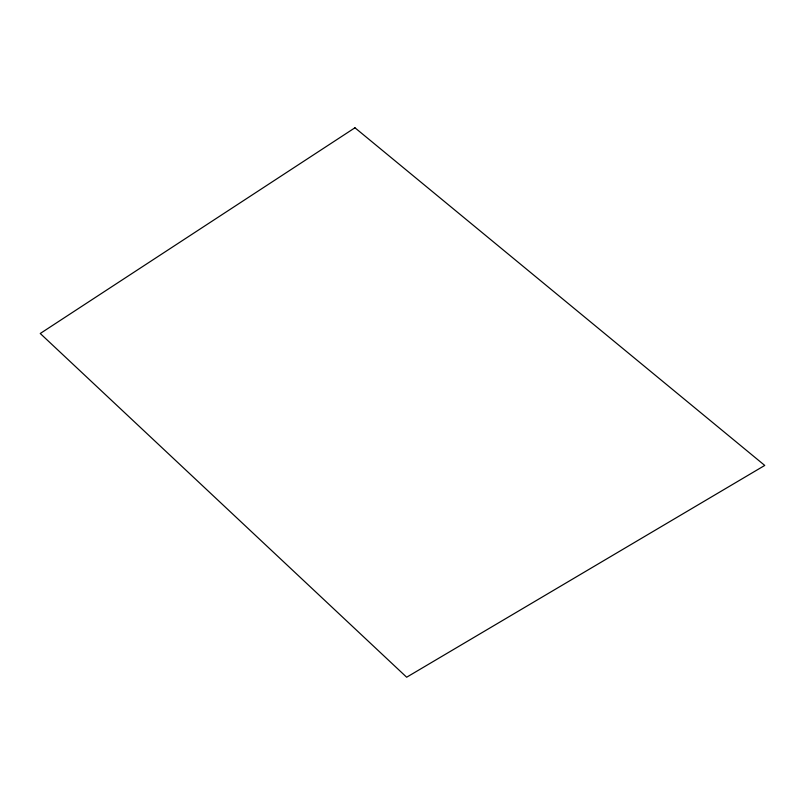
<?xml version="1.0" encoding="UTF-8"?>
<svg xmlns="http://www.w3.org/2000/svg" width="805" height="805" viewBox="0 0 805 805"><rect width="100%" height="100%" fill="white"/><g stroke="black" fill="none" stroke-linecap="round" stroke-linejoin="round"><path stroke-width="1.21" d="M354.955 127.784L40.25 333.491L406.656 677.216L764.75 465.431L354.955 127.784"/></g></svg>
